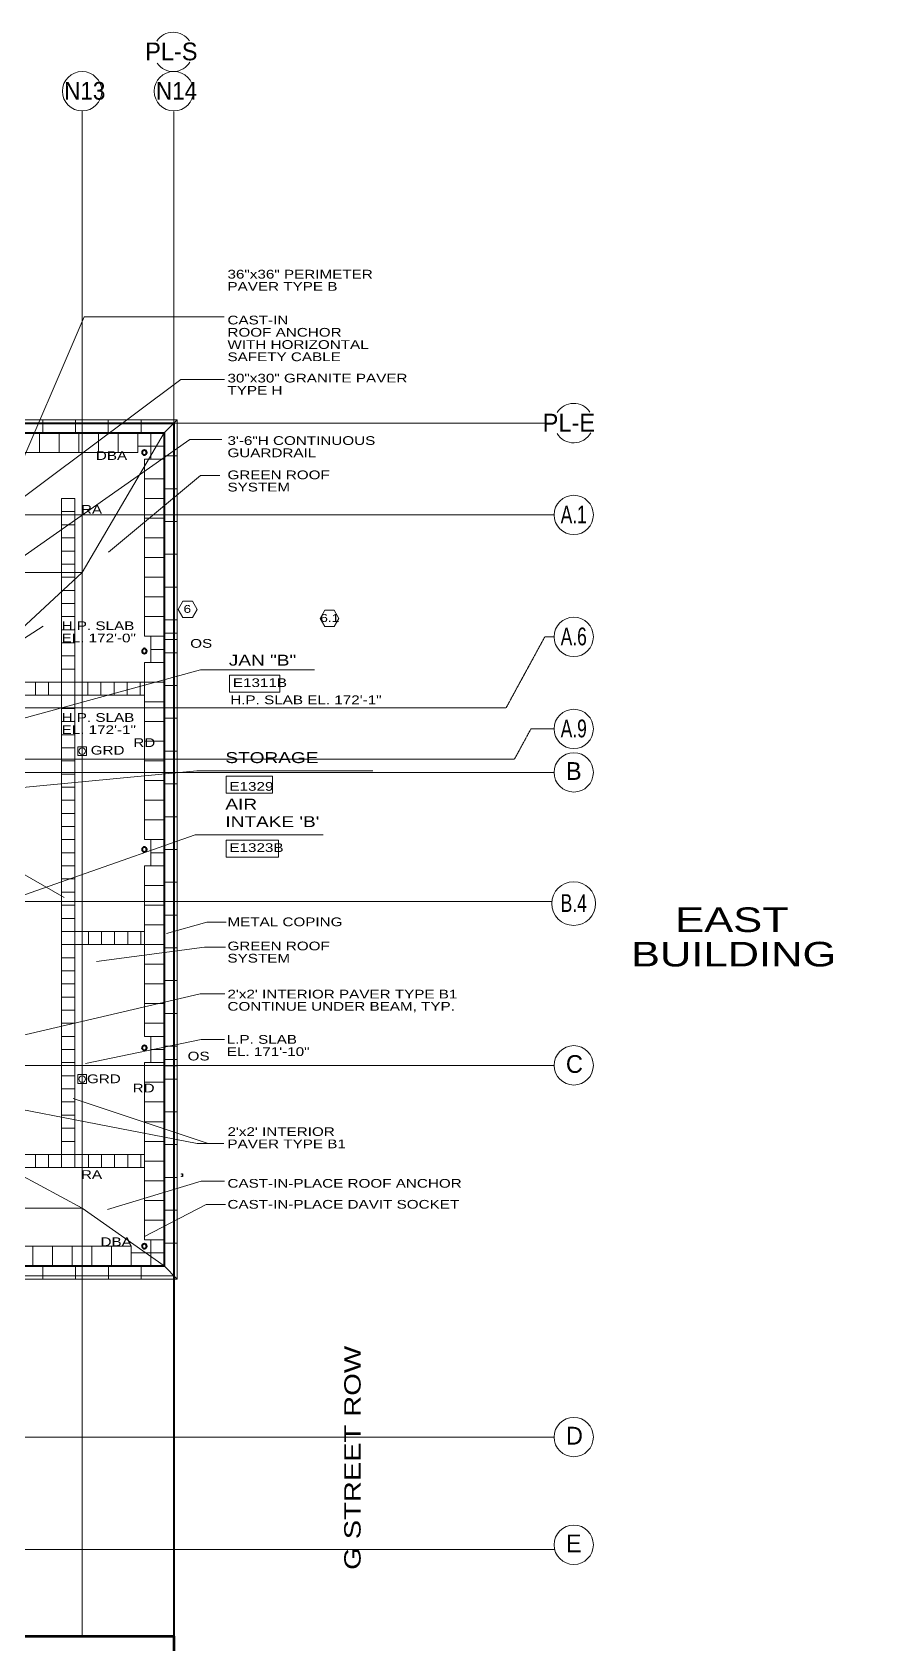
# Model space of a CAD drawing. Header units: inches. Extents: x -40190 to 0, y -3216 to 2257.
# Drawn here: x -28104 to -26569, y -691 to 2257 of the extents above; entities that cross this region are included whole.
import ezdxf
from ezdxf import colors
from ezdxf.entities.mleader import LeaderData, LeaderLine
from ezdxf.enums import TextEntityAlignment as Align
from ezdxf.math import Vec2, Vec3

# ---------------------------------------------------------------- set-up
doc = ezdxf.new("R2010")
doc.units = ezdxf.units.IN
doc.header["$LTSCALE"] = 0.5
doc.header["$MEASUREMENT"] = 0
doc.linetypes.add('A113$0$CENTER', pattern=[2, 1.25, -0.25, 0.25, -0.25])
for name, color, linetype in [('A113$0$63', 8, 'Continuous'), ('A113$0$A roof pave', 8, 'Continuous'), ('A113$0$A-ANNO-IDEN', 8, 'Continuous'), ('A113$0$A-ANNO-TEXT', 8, 'Continuous'), ('A113$0$A-ANNO-WEST', 8, 'Continuous'), ('A113$0$A-GRID-1DP0-15', 8, 'Continuous'), ('A113$0$A-GRID-GRDP0-15', 8, 'Continuous'), ('A113$0$A-roof cope', 8, 'Continuous'), ('A113$0$A-roof davi', 8, 'Continuous'), ('A113$0$A-WALL-STUD', 8, 'Continuous'), ('A113$0$bp113 - A-ROOF-CRTS', 8, 'Continuous'), ('A113$0$bp113 - A-ROOF-RFDR', 8, 'Continuous'), ('A113$0$C-PROP', 8, 'Continuous'), ('A113$0$Items below', 8, 'Continuous'), ('A613$0$A-ANNO-REVS-BULL', 8, 'Continuous'), ('E-Anno-Note', 6, 'Continuous'), ('XREF', 7, 'Continuous')]:
    doc.layers.add(name, color=color, linetype=linetype)
doc.styles.add('A113$0$Arial', font='arial.ttf', dxfattribs={"height": 0.07683851047904193})
doc.styles.add('A113$0$style-Arial', font='arial.ttf')
doc.styles.add('A613$0$style-Arial', font='arial.ttf')
doc.styles.add('MAMEP ANNO', font='arial.ttf', dxfattribs={"height": 0.1015625})

# ---------------------------------------------------------------- blocks, each defined once
blk = doc.blocks.new('A113')
at = {"layer": 'A113$0$A roof pave', "lineweight": 0}
for p, q in [((-21307.02362206226, 1488.094913660853, -2660.424962081137), (-21307.02362206226, 1524.094913660854, -2660.424962081137)), ((-21271.02362206226, 1488.094913660853, -2660.424962081137), (-21271.02362206226, 1524.094913660854, -2660.424962081137)), ((-21235.02362206226, 1488.094913660853, -2660.424962081137), (-21235.02362206226, 1524.094913660854, -2660.424962081137)), ((-21199.02362206226, 1488.094913660853, -2660.424962081137), (-21199.02362206226, 1524.094913660854, -2660.424962081137)), ((-21163.02362206226, 1488.094913660853, -2660.424962081137), (-21163.02362206226, 1524.094913660854, -2660.424962081137)), ((-21127.02362206226, 1500.094913660851, -2660.424962081137), (-21127.02362206226, 1524.094913660854, -2660.424962081137)), ((-21103.02362206226, 1500.094913660851, -2660.424962081137), (-21103.02362206226, 1524.094913660854, -2660.424962081137)), ((-21079.02362206226, 1476.094913660851, -2660.424962081137), (-21115.02362206226, 1476.094913660851, -2660.424962081137)), ((-21079.02362206226, 1500.094913660851, -2660.424962081137), (-21103.02362206226, 1500.094913660851, -2660.424962081137)), ((-21079.02362206226, 1440.094913660851, -2660.424962081137), (-21115.02362206226, 1440.094913660851, -2660.424962081137)), ((-21079.02362206226, 1404.094913660851, -2660.424962081137), (-21115.02362206226, 1404.094913660851, -2660.424962081137)), ((-21079.02362206226, 1368.094913660851, -2660.424962081137), (-21115.02362206226, 1368.094913660851, -2660.424962081137)), ((-21079.02362206226, 1332.094913660851, -2660.424962081137), (-21115.02362206226, 1332.094913660851, -2660.424962081137)), ((-21079.02362206226, 1296.094913660851, -2660.424962081137), (-21115.02362206226, 1296.094913660851, -2660.424962081137)), ((-21079.02362206226, 1260.094913660851, -2660.424962081137), (-21115.02362206226, 1260.094913660851, -2660.424962081137)), ((-21079.02362206226, 1224.094913660851, -2660.424962081137), (-21115.02362206226, 1224.094913660851, -2660.424962081137)), ((-21079.02362206226, 1188.094913660851, -2660.424962081137), (-21115.02362206226, 1188.094913660851, -2660.424962081137)), ((-21079.02362206226, 1152.094913660851, -2660.424962081137), (-21103.02362206226, 1152.094913660851, -2660.424962081137)), ((-21079.02362206226, 1128.094913660851, -2660.424962081137), (-21103.02362206226, 1128.094913660851, -2660.424962081137)), ((-21079.02362206226, 1104.094913660851, -2660.424962081137), (-21103.02362206226, 1104.094913660851, -2660.424962081137)), ((-21314.53498329999, 1044.09491366085, -2660.424962081137), (-21314.53498329999, 1068.09491366085, -2660.424962081137)), ((-21290.53498329999, 1044.09491366085, -2660.424962081137), (-21290.53498329999, 1068.09491366085, -2660.424962081137)), ((-21266.53498329999, 1044.09491366085, -2660.424962081137), (-21266.53498329999, 1068.09491366085, -2660.424962081137)), ((-21266.53498329999, 1068.09491366085, -2660.424962081137), (-21242.53498329999, 1068.09491366085, -2660.424962081137)), ((-21242.53498329999, 1044.09491366085, -2660.424962081137), (-21242.53498329999, 1068.09491366085, -2660.424962081137)), ((-21218.53498329999, 1044.09491366085, -2660.424962081137), (-21218.53498329999, 1068.09491366085, -2660.424962081137)), ((-21194.53498329999, 1044.09491366085, -2660.424962081137), (-21194.53498329999, 1068.09491366085, -2660.424962081137)), ((-21170.53498329999, 1044.09491366085, -2660.424962081137), (-21170.53498329999, 1068.09491366085, -2660.424962081137)), ((-21146.53498329999, 1044.09491366085, -2660.424962081137), (-21146.53498329999, 1068.09491366085, -2660.424962081137)), ((-21122.53498329999, 1044.09491366085, -2660.424962081137), (-21122.53498329999, 1068.09491366085, -2660.424962081137)), ((-21079.02362206226, 1068.094913660851, -2660.424962081137), (-21115.02362206226, 1068.094913660851, -2660.424962081137)), ((-21115.02362206226, 1044.09491366085, -2660.424962081137), (-21115.02362206226, 1068.09491366085, -2660.424962081137)), ((-21266.53498329999, 1044.09491366085, -2660.424962081137), (-21242.53498329999, 1044.09491366085, -2660.424962081137)), ((-21079.02362206226, 1032.094913660851, -2660.424962081137), (-21115.02362206226, 1032.094913660851, -2660.424962081137)), ((-21266.53498329999, 1020.09491366085, -2660.424962081137), (-21242.53498329999, 1020.09491366085, -2660.424962081137)), ((-21266.53498329999, 996.0949136608499, -2660.424962081137), (-21242.53498329999, 996.0949136608499, -2660.424962081137)), ((-21079.02362206226, 996.0949136608509, -2660.424962081137), (-21115.02362206226, 996.0949136608509, -2660.424962081137)), ((-21266.53498329999, 972.0949136608499, -2660.424962081137), (-21242.53498329999, 972.0949136608499, -2660.424962081137)), ((-21266.53498329999, 948.0949136608499, -2660.424962081137), (-21242.53498329999, 948.0949136608499, -2660.424962081137)), ((-21079.02362206226, 960.0949136608509, -2660.424962081137), (-21115.02362206226, 960.0949136608509, -2660.424962081137)), ((-21266.53498329999, 924.0949136608499, -2660.424962081137), (-21242.53498329999, 924.0949136608499, -2660.424962081137)), ((-21079.02362206226, 924.0949136608509, -2660.424962081137), (-21115.02362206226, 924.0949136608509, -2660.424962081137)), ((-21266.53498329999, 900.0949136608499, -2660.424962081137), (-21242.53498329999, 900.0949136608499, -2660.424962081137)), ((-21079.02362206226, 888.0949136608509, -2660.424962081137), (-21115.02362206226, 888.0949136608509, -2660.424962081137)), ((-21266.53498329999, 876.0949136608499, -2660.424962081137), (-21242.53498329999, 876.0949136608499, -2660.424962081137)), ((-21266.53498329999, 852.0949136608499, -2660.424962081137), (-21242.53498329999, 852.0949136608499, -2660.424962081137)), ((-21266.53498329999, 828.0949136608499, -2660.424962081137), (-21242.53498329999, 828.0949136608499, -2660.424962081137)), ((-21079.02362206226, 852.0949136608507, -2660.424962081137), (-21115.02362206226, 852.0949136608507, -2660.424962081137)), ((-21266.53498329999, 804.0949136608499, -2660.424962081137), (-21242.53498329999, 804.0949136608499, -2660.424962081137)), ((-21079.02362206226, 816.0949136608505, -2660.424962081137), (-21115.02362206226, 816.0949136608505, -2660.424962081137)), ((-21266.53498329999, 780.0949136608499, -2660.424962081137), (-21242.53498329999, 780.0949136608499, -2660.424962081137)), ((-21079.02362206226, 780.0949136608505, -2660.424962081137), (-21103.02362206226, 780.0949136608505, -2660.424962081137)), ((-21266.53498329999, 756.0949136608499, -2660.424962081137), (-21242.53498329999, 756.0949136608499, -2660.424962081137)), ((-21079.02362206226, 756.0949136608505, -2660.424962081137), (-21103.02362206226, 756.0949136608505, -2660.424962081137)), ((-21266.53498329999, 732.0949136608499, -2660.424962081137), (-21242.53498329999, 732.0949136608499, -2660.424962081137)), ((-21266.53498329999, 708.0949136608499, -2660.424962081137), (-21242.53498329999, 708.0949136608499, -2660.424962081137)), ((-21079.02362206226, 732.0949136608505, -2660.424962081137), (-21103.02362206226, 732.0949136608505, -2660.424962081137)), ((-21266.53498329999, 684.0949136608499, -2660.424962081137), (-21242.53498329999, 684.0949136608499, -2660.424962081137)), ((-21079.02362206226, 696.0949136608484, -2660.424962081137), (-21115.02362206226, 696.0949136608484, -2660.424962081137)), ((-21266.53498329999, 660.0949136608499, -2660.424962081137), (-21242.53498329999, 660.0949136608499, -2660.424962081137)), ((-21079.02362206226, 660.0949136608484, -2660.424962081137), (-21115.02362206226, 660.0949136608484, -2660.424962081137)), ((-21266.53498329999, 636.0949136608499, -2660.424962081137), (-21242.53498329999, 636.0949136608499, -2660.424962081137)), ((-21242.53498329998, 618.0949136608499, -2660.424962081137), (-21242.53498329998, 648.0949136608498, -2660.424962081137)), ((-21079.02362206226, 624.0949136608484, -2660.424962081137), (-21115.02362206226, 624.0949136608484, -2660.424962081137)), ((-21266.53498329999, 612.0949136608499, -2660.424962081137), (-21242.53498329999, 612.0949136608499, -2660.424962081137)), ((-21242.53498329999, 612.0949136608499, -2660.424962081137), (-21242.53498329999, 588.0949136608499, -2660.424962081137)), ((-21217.53498329999, 612.0949136608498, -2660.424962081137), (-21217.53498329999, 588.0949136608498, -2660.424962081137)), ((-21193.53498329999, 612.0949136608498, -2660.424962081137), (-21193.53498329999, 588.0949136608498, -2660.424962081137)), ((-21169.53498329999, 612.0949136608498, -2660.424962081137), (-21169.53498329999, 588.0949136608498, -2660.424962081137)), ((-21145.53498329999, 612.0949136608498, -2660.424962081137), (-21145.53498329999, 588.0949136608498, -2660.424962081137)), ((-21121.53498329999, 612.0949136608498, -2660.424962081137), (-21121.53498329999, 588.0949136608498, -2660.424962081137)), ((-21115.02362206226, 612.0949136608498, -2660.424962081137), (-21115.02362206226, 587.950131487375, -2660.424962081137)), ((-21266.53498329999, 588.0949136608499, -2660.424962081137), (-21242.53498329999, 588.0949136608499, -2660.424962081137)), ((-21266.53498329999, 564.0949136608499, -2660.424962081137), (-21242.53498329999, 564.0949136608499, -2660.424962081137)), ((-21079.02362206226, 588.0949136608484, -2660.424962081137), (-21115.02362206226, 588.0949136608484, -2660.424962081137)), ((-21266.53498329999, 540.0949136608499, -2660.424962081137), (-21242.53498329999, 540.0949136608499, -2660.424962081137)), ((-21079.02362206226, 552.0949136608484, -2660.424962081137), (-21115.02362206226, 552.0949136608484, -2660.424962081137)), ((-21266.53498329999, 516.0949136608498, -2660.424962081137), (-21242.53498329999, 516.0949136608498, -2660.424962081137)), ((-21079.02362206226, 516.0949136608484, -2660.424962081137), (-21115.02362206226, 516.0949136608484, -2660.424962081137)), ((-21266.53498329999, 492.0949136608498, -2660.424962081137), (-21242.53498329999, 492.0949136608498, -2660.424962081137)), ((-21079.02362206226, 480.0949136608484, -2660.424962081137), (-21115.02362206226, 480.0949136608484, -2660.424962081137)), ((-21266.53498329999, 468.0949136608498, -2660.424962081137), (-21242.53498329999, 468.0949136608498, -2660.424962081137)), ((-21266.53498329999, 444.0949136608498, -2660.424962081137), (-21242.53498329999, 444.0949136608498, -2660.424962081137)), ((-21079.02362206226, 444.0949136608484, -2660.424962081137), (-21115.02362206226, 444.0949136608484, -2660.424962081137)), ((-21266.53498329999, 420.0949136608498, -2660.424962081137), (-21242.53498329999, 420.0949136608498, -2660.424962081137)), ((-21079.02362206226, 420.0949136608484, -2660.424962081137), (-21103.02362206226, 420.0949136608484, -2660.424962081137)), ((-21266.53498329999, 396.0949136608498, -2660.424962081137), (-21242.53498329999, 396.0949136608498, -2660.424962081137)), ((-21079.02362206226, 396.0949136608484, -2660.424962081137), (-21103.02362206226, 396.0949136608484, -2660.424962081137)), ((-21266.53498329999, 372.0949136608498, -2660.424962081137), (-21242.53498329999, 372.0949136608498, -2660.424962081137)), ((-21079.02362206226, 372.0949136608484, -2660.424962081137), (-21103.02362206226, 372.0949136608484, -2660.424962081137)), ((-21266.53498329999, 348.0949136608498, -2660.424962081137), (-21242.53498329999, 348.0949136608498, -2660.424962081137)), ((-21079.02362206226, 336.0949136608484, -2660.424962081137), (-21115.02362206226, 336.0949136608484, -2660.424962081137)), ((-21266.53498329999, 324.0949136608498, -2660.424962081137), (-21242.53498329999, 324.0949136608498, -2660.424962081137)), ((-21266.53498329999, 300.0949136608498, -2660.424962081137), (-21242.53498329999, 300.0949136608498, -2660.424962081137)), ((-21079.02362206226, 300.0949136608484, -2660.424962081137), (-21115.02362206226, 300.0949136608484, -2660.424962081137)), ((-21266.53498329999, 276.0949136608498, -2660.424962081137), (-21242.53498329999, 276.0949136608498, -2660.424962081137)), ((-21266.53498329999, 252.0949136608499, -2660.424962081137), (-21242.53498329999, 252.0949136608499, -2660.424962081137)), ((-21079.02362206226, 264.0949136608484, -2660.424962081137), (-21115.02362206226, 264.0949136608484, -2660.424962081137)), ((-21266.53498329999, 228.0949136608499, -2660.424962081137), (-21242.53498329999, 228.0949136608499, -2660.424962081137)), ((-21079.02362206226, 228.0949136608484, -2660.424962081137), (-21115.02362206226, 228.0949136608484, -2660.424962081137)), ((-21314.53498329999, 180.0948347735352, -2660.424962081137), (-21314.53498329999, 204.0948347735352, -2660.424962081137)), ((-21290.53498329999, 180.0948347735352, -2660.424962081137), (-21290.53498329999, 204.0948347735352, -2660.424962081137)), ((-21266.53498329999, 179.950131487375, -2660.424962081137), (-21266.53498329999, 204.0948347735352, -2660.424962081137)), ((-21266.53498329998, 204.0948347735352, -2660.424962081137), (-21242.53498329998, 204.0948347735352, -2660.424962081137)), ((-21242.53498329998, 204.0948347735352, -2660.424962081137), (-21242.53498329998, 180.0948347735352, -2660.424962081137)), ((-21217.53498329999, 203.9501314873752, -2660.424962081137), (-21217.53498329999, 179.9501314873752, -2660.424962081137)), ((-21193.53498329999, 203.9501314873752, -2660.424962081137), (-21193.53498329999, 179.9501314873752, -2660.424962081137)), ((-21169.53498329999, 203.9501314873752, -2660.424962081137), (-21169.53498329999, 179.9501314873752, -2660.424962081137)), ((-21145.53498329999, 203.9501314873752, -2660.424962081137), (-21145.53498329999, 179.9501314873752, -2660.424962081137)), ((-21121.53498329999, 203.9501314873752, -2660.424962081137), (-21121.53498329999, 179.9501314873752, -2660.424962081137)), ((-21115.02362206226, 180.0948347735352, -2660.424962081137), (-21115.02362206226, 204.0948347735352, -2660.424962081137)), ((-21079.02362206226, 192.0949136608484, -2660.424962081137), (-21115.02362206226, 192.0949136608484, -2660.424962081137)), ((-21079.02362206226, 156.0949136608484, -2660.424962081137), (-21115.02362206226, 156.0949136608484, -2660.424962081137)), ((-21079.02362206226, 120.0949136608484, -2660.424962081137), (-21115.02362206226, 120.0949136608484, -2660.424962081137)), ((-21079.02362206226, 84.09491366084838, -2660.424962081137), (-21115.02362206226, 84.09491366084838, -2660.424962081137)), ((-21319.02362194211, 36.09491366085381, -2660.424962081137), (-21319.02362194211, 0.09491366085381656, -2660.424962081137)), ((-21283.02362194211, 36.09491366085381, -2660.424962081137), (-21283.02362194211, 0.09491366085381656, -2660.424962081137)), ((-21247.02362194211, 36.09491366085381, -2660.424962081137), (-21247.02362194211, 0.09491366085381656, -2660.424962081137)), ((-21211.02362194211, 36.09491366085381, -2660.424962081137), (-21211.02362194211, 0.09491366085381656, -2660.424962081137)), ((-21175.02362194211, 36.09491366085381, -2660.424962081137), (-21175.02362194211, 0.09491366085381656, -2660.424962081137)), ((-21079.02362206226, 48.09491366084836, -2660.424962081137), (-21103.02362206226, 48.09491366084836, -2660.424962081137)), ((-21139.02362194211, 24.09491366085382, -2660.424962081137), (-21139.02362194211, 0.09491366085381656, -2660.424962081137)), ((-21103.02362206226, 24.09491366085382, -2660.424962081137), (-21103.02362206226, 0.09491366085364468, -2660.424962081137)), ((-21079.02362206226, 24.09491366084837, -2660.424962081137), (-21103.02362206226, 24.09491366084837, -2660.424962081137))]:
    blk.add_line(p, q, dxfattribs=at)
at = {"layer": 'A113$0$A roof pave', "lineweight": 13}
for p, q in [((-21439.02362206226, 1488.094913660853, -2660.424962081137), (-21127.02362206226, 1488.094913660853, -2660.424962081137)), ((-21127.02362206226, 1500.094913660851, -2660.424962081137), (-21127.02362206226, 1488.094913660853, -2660.424962081137)), ((-21103.02362206226, 1500.015324479567, -2660.424962081137), (-21127.02362206226, 1500.015324479567, -2660.424962081137)), ((-21115.02362206226, 1476.094913660851, -2660.424962081137), (-21115.02362206226, 1152.047669870976, -2660.424962081137)), ((-21115.02362206226, 1476.094913660851, -2660.424962081137), (-21103.02362206226, 1476.094913660851, -2660.424962081137)), ((-21103.02362206226, 1500.094913660851, -2660.424962081137), (-21103.02362206226, 1476.094913660851, -2660.424962081137)), ((-21266.53498329999, 1068.09491366085, -2660.424962081137), (-21266.53498329999, 1404.09491366085, -2660.424962081137)), ((-21266.53498329999, 1404.09491366085, -2660.424962081137), (-21242.53498329999, 1404.09491366085, -2660.424962081137)), ((-21242.53498329998, 1404.09491366085, -2660.424962081137), (-21242.53498329998, 1068.09491366085, -2660.424962081137)), ((-21266.53498329999, 1380.09491366085, -2660.424962081137), (-21242.53498329999, 1380.09491366085, -2660.424962081137)), ((-21266.53498329999, 1356.09491366085, -2660.424962081137), (-21242.53498329999, 1356.09491366085, -2660.424962081137)), ((-21266.53498329999, 1332.09491366085, -2660.424962081137), (-21242.53498329999, 1332.09491366085, -2660.424962081137)), ((-21266.53498329999, 1308.09491366085, -2660.424962081137), (-21242.53498329999, 1308.09491366085, -2660.424962081137)), ((-21266.53498329999, 1284.09491366085, -2660.424962081137), (-21242.53498329999, 1284.09491366085, -2660.424962081137)), ((-21266.53498329999, 1260.09491366085, -2660.424962081137), (-21242.53498329999, 1260.09491366085, -2660.424962081137)), ((-21266.53498329999, 1236.09491366085, -2660.424962081137), (-21242.53498329999, 1236.09491366085, -2660.424962081137)), ((-21266.53498329999, 1212.09491366085, -2660.424962081137), (-21242.53498329999, 1212.09491366085, -2660.424962081137)), ((-21266.53498329999, 1188.09491366085, -2660.424962081137), (-21242.53498329999, 1188.09491366085, -2660.424962081137)), ((-21266.53498329999, 1164.09491366085, -2660.424962081137), (-21242.53498329999, 1164.09491366085, -2660.424962081137)), ((-21115.02362206226, 1152.047669870976, -2660.424962081137), (-21103.04868027579, 1152.072684054052, -2660.424962081137)), ((-21103.02362206226, 1152.094913660851, -2660.424962081137), (-21103.02362206226, 1104.094913660851, -2660.424962081137)), ((-21266.53498329999, 1140.09491366085, -2660.424962081137), (-21242.53498329999, 1140.09491366085, -2660.424962081137)), ((-21266.53498329999, 1116.09491366085, -2660.424962081137), (-21242.53498329999, 1116.09491366085, -2660.424962081137)), ((-21266.53498329999, 1092.09491366085, -2660.424962081137), (-21242.53498329999, 1092.09491366085, -2660.424962081137)), ((-21115.02362206226, 1104.048237252512, -2660.424962081137), (-21102.99854873588, 1104.073356154221, -2660.424962081137)), ((-21115.02362206226, 1104.048237252512, -2660.424962081137), (-21115.02362206226, 1067.950131487375, -2660.424962081137)), ((-21409.53491275255, 1068.09491366085, -2660.424962081137), (-21266.53498329999, 1068.09491366085, -2660.424962081137)), ((-21242.53498329999, 1068.09491366085, -2660.424962081137), (-21115.02362206226, 1068.09491366085, -2660.424962081137)), ((-21386.53498329999, 1044.09491366085, -2660.424962081137), (-21266.53498330544, 1044.09491366085, -2660.424962081137)), ((-21266.53498329999, 1044.09491366085, -2660.424962081137), (-21242.53498329999, 1044.09491366085, -2660.424962081137)), ((-21242.53498329999, 1044.09491366085, -2660.424962081137), (-21115.02362206226, 1044.09491366085, -2660.424962081137)), ((-21115.02362206226, 1044.09491366085, -2660.424962081137), (-21115.02362206226, 780.0949136608505, -2660.424962081137)), ((-21266.53498329999, 1020.09491366085, -2660.424962081137), (-21242.53498329999, 1020.09491366085, -2660.424962081137)), ((-21115.02362206226, 780.0949136608505, -2660.424962081137), (-21103.02362206226, 780.0949136608505, -2660.424962081137)), ((-21103.02362206226, 780.0949136608505, -2660.424962081137), (-21103.02362206226, 732.0949136608505, -2660.424962081137)), ((-21115.02362206226, 732.0949136608485, -2660.424962081137), (-21115.02362206226, 612.0949136608498, -2660.424962081137)), ((-21115.0224497286, 732.0949136608485, -2660.424962081137), (-21103.02362206226, 732.0949136608484, -2660.424962081137)), ((-21242.53498329999, 612.0949136608496, -2660.424962081137), (-21115.02362206226, 612.0949136608498, -2660.424962081137)), ((-21242.53498329999, 588.0949136608496, -2660.424962081137), (-21115.02362206226, 588.0949136608498, -2660.424962081137)), ((-21115.02362206226, 587.950131487375, -2660.424962081137), (-21115.02362206226, 420.0949136608484, -2660.424962081137)), ((-21103.02362206226, 420.0949136608484, -2660.424962081137), (-21115.02362206226, 420.0949136608484, -2660.424962081137)), ((-21103.02362206226, 420.0949136608484, -2660.424962081137), (-21103.02362206226, 372.0949136608484, -2660.424962081137)), ((-21103.02362206226, 372.0949136608484, -2660.424962081137), (-21115.02362206226, 372.0949136608484, -2660.424962081137)), ((-21115.02362206226, 372.0949136608484, -2660.424962081137), (-21115.02362206226, 204.0948347735352, -2660.424962081137)), ((-21386.53498329999, 204.0948347735352, -2660.424962081137), (-21266.53498329999, 204.0948347735352, -2660.424962081137)), ((-21386.53498329999, 180.0948347735352, -2660.424962081137), (-21115.02362206226, 180.0948347735352, -2660.424962081137)), ((-21242.53498329998, 204.0948347735352, -2660.424962081137), (-21115.02362206226, 204.0948347735352, -2660.424962081137)), ((-21115.02362206226, 180.0948347735352, -2660.424962081137), (-21115.02362206226, 48.09491366084836, -2660.424962081137)), ((-21386.53498329999, 36.09491366085381, -2660.424962081137), (-21139.02362194211, 36.09491366085381, -2660.424962081137)), ((-21139.02362194211, 24.09491366085382, -2660.424962081137), (-21139.02362194211, 36.09491366085381, -2660.424962081137)), ((-21103.02362206226, 48.09491366084836, -2660.424962081137), (-21115.02362206226, 48.09491366084836, -2660.424962081137)), ((-21103.02362206226, 48.09491366084836, -2660.424962081137), (-21103.02362206226, 24.09491366085384, -2660.424962081137)), ((-21139.02362194211, 24.09491366085382, -2660.424962081137), (-21103.02362206226, 24.09491366085382, -2660.424962081137))]:
    blk.add_line(p, q, dxfattribs=at)
at = {"layer": 'A113$0$A roof pave', "lineweight": 13, "elevation": -2660.424962081137, "flags": 128}
for points in [[(-21266.53498329999, 1044.09491366085), (-21266.53498329999, 204.0948347735352)], [(-21242.53498329999, 1044.09491366085), (-21242.53498329999, 612.0949136608499)], [(-21242.53498329998, 588.0949136608497), (-21242.53498329998, 204.0949136608498)]]:
    blk.add_lwpolyline(points, dxfattribs=at)
at = {"layer": 'A113$0$A-ANNO-IDEN', "lineweight": 13}
for p, q in [((-20960.36473827764, 1090.640447364368), (-20803.6928961449, 1090.640447364368)), ((-20966.67242550211, 905.997299681438), (-20696.58888218636, 905.997299681438)), ((-20966.67242550211, 788.8546160229686), (-20787.71406798909, 788.8546160229686))]:
    blk.add_line(p, q, dxfattribs=at)
at = {"layer": 'A113$0$A-ANNO-IDEN', "lineweight": 0}
for p, q in [((-21018.6610885068, 905.997299681438), (-21470.88571740749, 863.0899024019419)), ((-20966.67242550211, 905.997299681438), (-21018.6610885068, 905.997299681438))]:
    blk.add_line(p, q, dxfattribs=at)
at = {"layer": 'A113$0$A-ANNO-IDEN', "lineweight": 0, "flags": 128}
for points in [[(-20960.36473827764, 1090.640447364368), (-21012.35340128233, 1090.640447364368), (-21594.71008635556, 931.6173159032188)], [(-20966.67242550211, 788.8546160229686), (-21021.71000230746, 788.8546160229686), (-21446.40167418421, 639.8350792136846)]]:
    blk.add_lwpolyline(points, dxfattribs=at)
at = {"layer": 'A113$0$A-ANNO-IDEN', "lineweight": 13}
for points in [[(-20959.16493512803, 1081.123715080904), (-20866.72694300205, 1081.123715080904), (-20866.72694300205, 1049.594187521849), (-20959.16493512803, 1049.594187521849)], [(-20965.47262235251, 896.4805673979735), (-20880.53858752799, 896.4805673979735), (-20880.53858752799, 864.9510398389182), (-20965.47262235251, 864.9510398389182)], [(-20965.47262235251, 779.3378837395039), (-20869.52731615388, 779.3378837395039), (-20869.52731615388, 747.8083561804489), (-20965.47262235251, 747.8083561804489)]]:
    blk.add_3dface(points, dxfattribs=at)
at = {"layer": 'A113$0$A-ANNO-TEXT', "lineweight": 0}
for p, q in [((-20968.88633601203, 1736.683721800405), (-21225.25217498518, 1736.683721800405)), ((-21409.06297371484, 1352.097862825021), (-21048.50398944095, 1621.811770927639)), ((-21048.50398944095, 1621.811770927639), (-20968.02734645464, 1621.811770927639)), ((-21031.87205119243, 1512.255072853761), (-21355.53504086002, 1284.548848005903)), ((-21031.87205119243, 1512.255072853761), (-20973.15943720748, 1512.255072853761)), ((-21300.28437888814, 1170.483104335012), (-21412.03504086001, 1098.990069787034)), ((-21500.24439347217, 810.6260494681176), (-21261.78548297674, 674.4757274536568))]:
    blk.add_line(p, q, dxfattribs=at)
at = {"layer": 'A113$0$A-ANNO-TEXT', "lineweight": 0, "flags": 128}
for points in [[(-21225.25217498518, 1736.683721800405), (-21361.02386376669, 1419.156408719652)], [(-20976.95058026796, 1446.3477960604), (-21012.36217802142, 1446.3477960604), (-21180.43660027744, 1306.298847950959)], [(-20965.28368154919, 629.155435328594), (-21000.86677766632, 629.155435328594), (-21074.62447931497, 608.1463742203453)], [(-20966.66556016677, 583.1020361309388), (-21005.2090813408, 583.1020361309388), (-21202.88732976005, 557.0969178079237)], [(-20967.68596710462, 498.2348476544957), (-21012.77959093836, 498.2348476544957), (-21446.67988548595, 396.5564612511372)], [(-20968.37390132877, 414.4555692430158), (-21010.91848744475, 414.4555692430158), (-21222.89720313238, 370.4968487211098)], [(-20998.35969346538, 224.3562011533855), (-21018.06888755123, 224.3562011533855), (-21383.82826130933, 294.8887406640092)], [(-20969.53046286941, 224.3562011533855), (-20998.35969346538, 224.3562011533855), (-21245.28092297127, 306.7887158617689)], [(-20968.20867825154, 155.2626841729638), (-21010.91848744475, 155.2626841729638), (-21182.30284267584, 103.3741342744315)], [(-20966.22600132475, 112.568548456325), (-21002.02751867943, 112.568548456325), (-21115.02362206226, 54.0949136608538)]]:
    blk.add_lwpolyline(points, dxfattribs=at)
at = {"layer": 'A113$0$A-ANNO-WEST', "lineweight": 53, "flags": 128}
blk.add_lwpolyline([(-23093.06237509804, -797.905075353915), (-22682.025736729, -797.9050753539101), (-22682.025736729, -676.9042077866465), (-21061.02364605276, -676.9042077866465), (-21061.02364605276, -2477.90507535389), (-22682.025736729, -2477.90507535389), (-22682.025736729, -2347.149845947185), (-23779.02168103171, -2347.149845947181), (-23837.35618675885, -2478.898810005476), (-25502.02544171222, -2478.900255960026), (-25502.02364593004, -2298.330796650501), (-25518.81202989156, -2282.539888481878), (-25684.16198202949, -2209.32664736847), (-25076.05960664346, -835.9377964332889), (-24911.08503209772, -908.9844077819452), (-24842.02385180988, -857.4072036781504), (-24842.02593677944, -676.9042075878626), (-23039.48744565602, -676.9056537337349), (-23093.06237509804, -797.905075353915)], close=True, dxfattribs=at)
at = {"layer": 'A113$0$A-GRID-1DP0-15', "lineweight": 13}
for centre, radius in [((-21229.02362194211, 2149.236184367349), 36), ((-21061.02362194211, 2149.236184367351), 36), ((-20328.93221050551, 1374.094980312545), 36), ((-20328.93221050551, 1150.994031119629), 36), ((-20328.93221050551, 982.5677854795443), 36), ((-20328.93221050551, 903.1574136608536), 36), ((-20328.93221050551, 663.1574136608538), 39.99999999999824), ((-20328.93221050551, 367.1574136608535), 36), ((-20328.93221050551, -312.8410029088707), 36), ((-20328.93221050551, -509.9050863391469), 36)]:
    blk.add_circle(centre, radius, dxfattribs=at)
for centre, start, end in [((-21062.27644972162, 2221.214378076248), 34.07434280664199, 146.7799207234853), ((-21062.27644972162, 2221.214378076248), 215.4208430317539, 328.5678370346141), ((-20328.93221050551, 1542.094997091129), 34.38224906076469, 147.460317114525), ((-20328.93221050551, 1542.094997091129), 211.8354434480014, 330.4148432448982)]:
    blk.add_arc(centre, 36, start, end, dxfattribs=at)
at = {"layer": 'A113$0$A-GRID-GRDP0-15', "linetype": 'A113$0$CENTER', "lineweight": 0}
for p, q in [((-21229.02362203525, 2113.236184367352), (-21229.02362198513, -676.9042077866469)), ((-21061.02362183126, -3071.901732442065), (-21061.02362206226, 2112.44381519877)), ((-21061.02391113202, 1542.094997091129), (-20364.93221050551, 1542.094997091129)), ((-23941.02362202447, 1374.094980312545), (-20364.93221050551, 1374.094980312545)), ((-20452.75765742801, 1021.16966543879), (-20381.90886957351, 1150.994031119629)), ((-23884.56308005413, 1021.16966543879), (-20452.75765742801, 1021.16966543879)), ((-20437.53836367614, 927.1574136608536), (-20407.29937381215, 982.5677854795445)), ((-24110.5720660874, 927.1574136608536), (-20437.53836367614, 927.1574136608536)), ((-23884.56308005413, 903.1574136608535), (-20364.93221050551, 903.1574136608535)), ((-23884.56308005413, 667.1574136608538), (-20368.73170798977, 667.1574136608538)), ((-24358.52662407622, 367.1574136608535), (-20364.93221050551, 367.1574136608535)), ((-24638.50673224749, -312.8425863391465), (-20364.93221050551, -312.8425863391465)), ((-24743.6227827149, -518.9050863391465), (-20364.93221050551, -518.9050863391465))]:
    blk.add_line(p, q, dxfattribs=at)
at = {"layer": 'A113$0$A-GRID-GRDP0-15', "lineweight": 0}
for p, q in [((-20364.93221050551, 1150.994031119629), (-20381.90886957351, 1150.994031119629)), ((-20364.93221050551, 982.5677854795445), (-20407.29937381215, 982.5677854795445))]:
    blk.add_line(p, q, dxfattribs=at)
at = {"layer": 'A113$0$A-roof cope', "lineweight": 13}
for p, q in [((-23887.02362206226, 1548.094913660854, -2660.424962081137), (-21055.02362206226, 1548.094913660854, -2660.424962081137)), ((-21055.02362206226, 1548.094913660854, -2660.424962081137), (-21055.02362206226, -23.90508633914635, -2660.424962081137)), ((-21079.02362206226, 1158.094913660853, -2660.424962081137), (-21055.02362206226, 1158.094913660853, -2660.424962081137)), ((-21079.02362206226, 1146.094913660853, -2660.424962081137), (-21055.02362206226, 1146.094913660853, -2660.424962081137)), ((-21079.02362206226, 378.0949136608531, -2660.424962081137), (-21055.02362206226, 378.0949136608531, -2660.424962081137)), ((-21079.02362206226, 366.0949136608531, -2660.424962081137), (-21055.02362206226, 366.0949136608531, -2660.424962081137)), ((-22507.02362194211, -23.90508633914619, -2660.424962081137), (-21055.02362206226, -23.90508633914619, -2660.424962081137))]:
    blk.add_line(p, q, dxfattribs=at)
at = {"layer": 'A113$0$A-roof cope', "lineweight": 0}
for p, q in [((-21301.02420031553, 1524.094913660849, -2660.424962081137), (-21301.02420031553, 1548.094913660854, -2660.424962081137)), ((-21241.02420031552, 1524.094913660849, -2660.424962081137), (-21241.02420031552, 1548.094913660854, -2660.424962081137)), ((-21181.02420031553, 1524.094913660849, -2660.424962081137), (-21181.02420031553, 1548.094913660854, -2660.424962081137)), ((-21121.02420031553, 1524.094913660849, -2660.424962081137), (-21121.02420031553, 1548.094913660854, -2660.424962081137)), ((-21079.02362206226, 1524.094913660861, -2660.424962081137), (-21055.02362206226, 1548.094913660857, -2660.424962081137)), ((-21079.02362206226, 1482.094913660853, -2660.424962081137), (-21055.02362206227, 1482.094913660853, -2660.424962081137)), ((-21079.02362206226, 1422.094913660853, -2660.424962081137), (-21055.02362206227, 1422.094913660853, -2660.424962081137)), ((-21079.02362206226, 1362.094913660853, -2660.424962081137), (-21055.02362206227, 1362.094913660853, -2660.424962081137)), ((-21079.02362206226, 1302.094913660853, -2660.424962081137), (-21055.02362206227, 1302.094913660853, -2660.424962081137)), ((-21079.02362206226, 1242.094913660853, -2660.424962081137), (-21055.02362206227, 1242.094913660853, -2660.424962081137)), ((-21079.02362206226, 1182.094913660853, -2660.424962081137), (-21055.02362206227, 1182.094913660853, -2660.424962081137)), ((-21079.02362206226, 1122.094913660853, -2660.424962081137), (-21055.02362206227, 1122.094913660853, -2660.424962081137)), ((-21079.02362206226, 1062.094913660853, -2660.424962081137), (-21055.02362206227, 1062.094913660853, -2660.424962081137)), ((-21079.02362206226, 1002.094913660853, -2660.424962081137), (-21055.02362206227, 1002.094913660853, -2660.424962081137)), ((-21079.02362206226, 942.094913660853, -2660.424962081137), (-21055.02362206227, 942.094913660853, -2660.424962081137)), ((-21079.02362206226, 882.0949136608531, -2660.424962081137), (-21055.02362206227, 882.0949136608531, -2660.424962081137)), ((-21079.02362206226, 822.0949136608531, -2660.424962081137), (-21055.02362206227, 822.0949136608531, -2660.424962081137)), ((-21079.02362206226, 762.0949136608531, -2660.424962081137), (-21055.02362206227, 762.0949136608531, -2660.424962081137)), ((-21079.02362206226, 702.094913660853, -2660.424962081137), (-21055.02362206227, 702.094913660853, -2660.424962081137)), ((-21079.02362206226, 642.0949136608531, -2660.424962081137), (-21055.02362206227, 642.0949136608531, -2660.424962081137)), ((-21079.02362206226, 582.0949136608531, -2660.424962081137), (-21055.02362206227, 582.0949136608531, -2660.424962081137)), ((-21079.02362206226, 522.0949136608531, -2660.424962081137), (-21055.02362206227, 522.0949136608531, -2660.424962081137)), ((-21079.02362206226, 462.094913660853, -2660.424962081137), (-21055.02362206227, 462.094913660853, -2660.424962081137)), ((-21079.02362206226, 402.094913660853, -2660.424962081137), (-21055.02362206226, 402.094913660853, -2660.424962081137)), ((-21079.02362206226, 342.0949136608531, -2660.424962081137), (-21055.02362206226, 342.0949136608531, -2660.424962081137)), ((-21079.02362206226, 282.0949136608531, -2660.424962081137), (-21055.02362206227, 282.0949136608531, -2660.424962081137)), ((-21079.02362206226, 222.0949136608531, -2660.424962081137), (-21055.02362206227, 222.0949136608531, -2660.424962081137)), ((-21079.02362206226, 162.0949136608531, -2660.424962081137), (-21055.02362206227, 162.0949136608531, -2660.424962081137)), ((-21079.02362206226, 102.0949136608531, -2660.424962081137), (-21055.02362206227, 102.0949136608531, -2660.424962081137)), ((-21079.02362206226, 42.09491366085309, -2660.424962081137), (-21055.02362206227, 42.09491366085309, -2660.424962081137)), ((-21300.8108828239, -23.90508633914619, -2660.424962081137), (-21300.8108828239, 0.09491366085381145, -2660.424962081137)), ((-21240.8108828239, -23.90508633914619, -2660.424962081137), (-21240.8108828239, 0.09491366085381145, -2660.424962081137)), ((-21180.8108828239, -23.90508633914619, -2660.424962081137), (-21180.8108828239, 0.09491366085381145, -2660.424962081137)), ((-21120.8108828239, -23.90508633914619, -2660.424962081137), (-21120.8108828239, 0.09491366085381145, -2660.424962081137)), ((-21079.02362206226, 0.09491366085381124, -2660.424962081137), (-21055.02362206226, -23.90508633914755, -2660.424962081137))]:
    blk.add_line(p, q, dxfattribs=at)
at = {"layer": 'A113$0$A-roof cope', "lineweight": 40}
for p, q in [((-23863.02362206226, 1524.094913660854, -2660.424962081137), (-21079.02362206226, 1524.094913660854, -2660.424962081137)), ((-21079.02362206226, 1524.094913660854, -2660.424962081137), (-21079.02362206226, 0.09491366084951973, -2660.424962081137)), ((-22483.02362194211, 0.09491366085381145, -2660.424962081137), (-21079.02362206226, 0.09491366085381145, -2660.424962081137))]:
    blk.add_line(p, q, dxfattribs=at)
at = {"layer": 'A113$0$A-roof davi', "lineweight": 40, "extrusion": (0, 0, -1)}
for centre in [(21115.02362206226, 1488.094913660854, 2660.424962081137), (21114.93957132867, 1125.157413660853, 2660.424962081137), (21115.02362206226, 762.1574136608534, 2660.424962081137), (21115.02362206226, 399.1574136608534, 2660.424962081137), (21115.02362206226, 36.09491366085394, 2660.424962081137)]:
    blk.add_circle(centre, 4.319014577608304, dxfattribs=at)
at = {"layer": 'A113$0$A-WALL-STUD', "lineweight": 30, "elevation": 1992.754061503529, "flags": 128}
blk.add_lwpolyline([(-21046.89599766799, 168.1328183787932), (-21046.89599766799, 168.5078183787932, -0.414213562373095), (-21046.77099766799, 168.6328183787932), (-21045.52099766799, 168.6328183787932, -0.414213562373095), (-21045.39599766799, 168.5078183787932), (-21045.39599766799, 163.7356344545095, -0.414213562373095), (-21045.52099766799, 163.6106344545095), (-21046.77099766799, 163.6106344545095, -0.414213562373095), (-21046.89599766799, 163.7356344545095), (-21046.89599766799, 164.1106344545095)], format="xyb", dxfattribs=at)
at = {"layer": 'A113$0$bp113 - A-ROOF-CRTS', "lineweight": 13}
for p, q in [((-21079.02362206226, 1524.094913660854, -2660.424962081137), (-21229.02362202007, 1268.594980312542, -2660.424962081137)), ((-21433.02362206226, 1268.594980312545, -2660.424962081137), (-21229.02362202007, 1268.594980312545, -2660.424962081137)), ((-21409.33477660533, 1101.48654728324, -2660.424962081137), (-21229.02362202007, 1268.594980312547, -2660.424962081137)), ((-21229.02362202007, 1268.594980312545, -2660.424962081137), (-21229.02362202007, 950.0952028507645, -2660.424962081137)), ((-21079.02362206226, 1274.594980312545, -2660.424962081137), (-21079.02362206226, 1262.594980312545, -2660.424962081137)), ((-21229.02362202007, 934.0952028507645, -2660.424962081137), (-21229.02362202007, 350.0952028507664, -2660.424962081137)), ((-21229.02362202007, 334.0952028507663, -2660.424962081137), (-21229.02362202007, 106.0949136608536, -2660.424962081137)), ((-21410.53498329999, 203.9501314873748, -2660.424962081137), (-21229.02362202007, 106.0949136608536, -2660.424962081137)), ((-21413.02362204724, 106.0949136608536, -2660.424962081137), (-21229.02362202007, 106.0949136608536, -2660.424962081137)), ((-21079.02362206226, 0.09491366084951973, -2660.424962081137), (-21229.02362202007, 106.0949136608536, -2660.424962081137))]:
    blk.add_line(p, q, dxfattribs=at)
at = {"layer": 'A113$0$bp113 - A-ROOF-RFDR', "lineweight": 13}
for centre in [(-21229.02362202007, 942.0952028507645, -2660.424962081137), (-21229.02362202007, 342.0952028507663, -2660.424962081137)]:
    blk.add_circle(centre, 6, dxfattribs=at)
for points in [[(-21237.02362202008, 950.0952028507645, -2660.424962081137), (-21221.02362202008, 950.0952028507645, -2660.424962081137), (-21221.02362202008, 934.0952028507645, -2660.424962081137), (-21237.02362202008, 934.0952028507645, -2660.424962081137)], [(-21237.02362202008, 350.0952028507663, -2660.424962081137), (-21221.02362202008, 350.0952028507663, -2660.424962081137), (-21221.02362202008, 334.0952028507663, -2660.424962081137), (-21237.02362202008, 334.0952028507663, -2660.424962081137)]]:
    blk.add_3dface(points, dxfattribs=at)
at = {"layer": 'A113$0$C-PROP', "lineweight": 40, "flags": 128}
blk.add_lwpolyline([(-25004.54371020464, -676.9040772026252), (-24022.02391113202, 1542.094997091129), (-21061.02391113202, 1542.094997091129), (-21061.02391113202, -676.9042077866465)], dxfattribs=at)
at = {"layer": 'A113$0$Items below', "lineweight": 0}
for p, q in [((-21061.02362206226, 1542.094913660856, -2660.424962081137), (-23881.02362206226, 1542.094913660022, -2660.424962081137)), ((-21061.02362206226, 1542.094913660854, -2660.424962081137), (-21061.02362206226, -17.90508633914613, -2660.424962081137)), ((-22501.02362194211, -17.90508633914619, -2660.424962081137), (-21061.02362206226, -17.90508633914619, -2660.424962081137))]:
    blk.add_line(p, q, dxfattribs=at)
at = {"layer": 'A113$0$63', "lineweight": 0, "style": 'A113$0$style-Arial', "width": 1.246875153404916}
for s, p in [('DBA', (-21203.80197873399, 1474.733925200967)), ('RA', (-21231.13351992083, 1376.317971012398, -0.0009842519611706886)), ('RD', (-21135.31004081939, 949.5668183378992, -0.0009842519611706886)), ('RD', (-21136.50432485439, 317.5410900118857, -0.0009842519611706886)), ('RA', (-21231.13351992083, 159.3604253576182, -0.0009842519611706886)), ('DBA', (-21195.30697201287, 36.36225663361875))]:
    blk.add_text(s, height=15.99999803149606, dxfattribs=at).set_placement(p)
at = {"layer": 'A113$0$A-ANNO-IDEN', "lineweight": 13, "style": 'A113$0$style-Arial'}
for s, height, width, p in [('E1311B', 15.99999803149606, 1.246875153404916, (-20952.98088000992, 1059.236904057281)), ('STORAGE', 19.99999606299212, 1.246875245447883, (-20966.67340975408, 920.1429689727767)), ('AIR', 19.99999606299212, 1.246875245447883, (-20966.67340975408, 835.0002813772992)), ("INTAKE 'B'", 19.99999606299212, 1.246875245447883, (-20966.67340975408, 803.0002853143071)), ('E1323B', 15.99999803149606, 1.246875153404916, (-20959.28856723439, 757.4510727158819))]:
    blk.add_text(s, height=height, dxfattribs=dict(at, width=width)).set_placement(p)
at = {"layer": 'A113$0$A-ANNO-IDEN', "lineweight": 13, "attachment_point": 7, "style": 'A113$0$Arial'}
for s, insert, char_height, line_spacing_factor in [('\\H1x;\\W1.24688;JAN "B"', (-20960.3657225296, 1098.119451301376), 19.99999606299212, 0.5999999999999996), ('\\H1x;\\W1.24688;E1329', (-20959.28856723439, 869.2604236971861), 15.99999803149606, 0.6)]:
    blk.add_mtext(s, dxfattribs=dict(at, insert=insert, char_height=char_height, line_spacing_factor=line_spacing_factor))
at = {"layer": 'A113$0$A-ANNO-TEXT', "lineweight": 70, "style": 'A113$0$style-Arial', "width": 1.246875153404916}
for s, p in [('36"x36" PERIMETER', (-20962.86047589974, 1806.568581115995)), ('PAVER TYPE B', (-20962.86047589974, 1784.168583871901)), ('30"x30" GRANITE PAVER ', (-20962.86047589974, 1616.431382519979)), ('TYPE H', (-20962.86047589974, 1594.031385275885)), ('GREEN ROOF', (-20962.86047589974, 1439.43272616036)), ('SYSTEM', (-20962.86047589974, 1417.032728916266)), ('OS', (-21031.07974887656, 1131.079838323149)), ('GRD', (-21213.28619923232, 935.6016697016362)), ('METAL COPING', (-20962.86047589974, 621.6417258747924)), ('GREEN ROOF', (-20962.86047589974, 577.549685677556)), ('SYSTEM ', (-20962.86047589974, 555.1496884334615)), ("2'x2' INTERIOR PAVER TYPE B1 ", (-20962.86047589974, 489.474870746021)), ('CONTINUE UNDER BEAM, TYP.', (-20962.86047589974, 467.0748735019265)), ('OS', (-21035.86968881899, 376.1174532562473)), ('GRD', (-21220.08897958235, 334.5229546195154)), ("2'x2' INTERIOR", (-20962.86047589974, 237.8774508215478)), ('PAVER TYPE B1', (-20962.86047589974, 215.4774535774533)), ('CAST-IN-PLACE ROOF ANCHOR', (-20962.86047589974, 143.2753167264284)), ('CAST-IN-PLACE DAVIT SOCKET', (-20962.86047589974, 104.9020847637037))]:
    blk.add_text(s, height=15.99999803149606, dxfattribs=at).set_placement(p)
at = {"layer": 'A113$0$A-ANNO-TEXT', "lineweight": 13, "style": 'A113$0$style-Arial', "width": 1.246875153404916}
for s, p in [('H.P. SLAB', (-21266.5563797839, 1163.368760476704)), ('EL. 172\'-0"', (-21266.5563797839, 1140.968763232609)), ('H.P. SLAB EL. 172\'-1"', (-20957.71421386035, 1027.851141287958)), ('H.P. SLAB', (-21266.5563797839, 995.5419697908577)), ('EL. 172\'-1"', (-21266.5563797839, 973.1419725467632)), ('L.P. SLAB', (-20964.14267125895, 406.6022990084775)), ('EL. 171\'-10"', (-20964.14267125895, 384.202301764383))]:
    blk.add_text(s, height=15.99999803149606, dxfattribs=at).set_placement(p)
at = {"layer": 'A113$0$A-ANNO-TEXT', "lineweight": 13, "style": 'A113$0$style-Arial', "width": 1.266666417322834}
for s, p in [('EAST', (-20039.15100918314, 633.5950080960957)), ('BUILDING', (-20036.13305650932, 570.5950080960957))]:
    blk.add_text(s, height=45, dxfattribs=at).set_placement(p, align=Align.MIDDLE_CENTER)
at = {"layer": 'A113$0$A-ANNO-TEXT', "lineweight": 30, "style": 'A113$0$style-Arial', "width": 1.266666417322834}
blk.add_text('G STREET ROW', height=30, rotation=89.99999999999997, dxfattribs=at).set_placement((-20719.0500936507, -555.8331935972583))
at = {"layer": 'A113$0$A-ANNO-TEXT', "lineweight": 70, "char_height": 15.99999803149606, "attachment_point": 7, "line_spacing_factor": 0.6, "style": 'A113$0$Arial'}
for s, insert in [('\\H1x;\\W1.24688;CAST-IN ', (-20962.86047589974, 1722.407758378129)), ('\\H1x;\\W1.24688;ROOF ANCHOR ', (-20962.86047589974, 1700.007761134035)), ('\\H1x;\\W1.24688;WITH HORIZONTAL', (-20962.86047589974, 1677.60776388994)), ('\\H1x;\\W1.24688;SAFETY CABLE', (-20962.86047589974, 1655.207766645846)), ('\\H1x;\\W1.24688;3\'-6"H CONTINUOUS ', (-20962.86047589974, 1501.913519661665)), ('\\H1x;\\W1.24688;GUARDRAIL', (-20962.86047589974, 1479.51352241757))]:
    blk.add_mtext(s, dxfattribs=dict(at, insert=insert))
at = {"layer": 'A113$0$A-GRID-1DP0-15', "lineweight": 13, "style": 'A113$0$style-Arial'}
for s, width, p in [('PL-S', 0.95, (-21113.55135149826, 2205.81838028181)), ('N13', 0.9061538461538463, (-21261.83434926461, 2133.840186572912)), ('N14', 0.9061538461538463, (-21093.83434926461, 2133.840186572914)), ('PL-E', 0.95, (-20385.73940032597, 1526.698999296692)), ('A.1', 0.7015384615384617, (-20352.77273865574, 1358.698982518108)), ('A.6', 0.7015384615384617, (-20352.77273865575, 1135.598033325192)), ('A.9', 0.7015384615384617, (-20352.77273865574, 967.1717876851076)), ('B', 0.95, (-20343.20423894445, 889.3679096086455)), ('B.4', 0.7015384615384617, (-20352.77273865574, 647.7614158664169)), ('C', 0.95, (-20343.20423894445, 353.3679096086453)), ('D', 0.95, (-20343.20423894445, -326.6305069610788)), ('E', 0.95, (-20343.20423894445, -523.6945903913551))]:
    blk.add_text(s, height=32.49999999999999, dxfattribs=dict(at, width=width)).set_placement(p)
blk = doc.blocks.new('A613')
at = {"layer": 'A613$0$A-ANNO-REVS-BULL', "lineweight": 13, "flags": 128}
blk.add_lwpolyline([(-21044.36355658412, 1216.40465475855), (-21027.04350474101, 1216.40435082611), (-21018.38374202889, 1201.404593975896), (-21027.04403115691, 1186.405141060494), (-21044.36408299999, 1186.405444992931), (-21053.02384571212, 1201.405201843152), (-21044.36355658412, 1216.40465475855)], close=True, dxfattribs=at)
at = {"layer": 'A613$0$A-ANNO-REVS-BULL', "lineweight": 13, "elevation": 0.009085146917157023, "flags": 128}
blk.add_lwpolyline([(-20784.6709233672, 1199.804505827141), (-20767.3508715241, 1199.804201894701), (-20758.69110881197, 1184.804445044485), (-20767.35139794, 1169.804992129084), (-20784.6714497831, 1169.805296061523), (-20793.33121249523, 1184.805052911741), (-20784.6709233672, 1199.804505827141)], close=True, dxfattribs=at)
at = {"layer": 'A613$0$A-ANNO-REVS-BULL', "lineweight": 13, "style": 'A613$0$style-Arial', "width": 1.246875613619888}
for s, p in [('6', (-21036.39370894007, 1202.156424966915)), ('6.1', (-20775.4979136257, 1185.556276035506, 0.009085146917157023))]:
    blk.add_text(s, height=14.39999291338583, dxfattribs=at).set_placement(p, align=Align.MIDDLE_CENTER)

msp = doc.modelspace()

# ---------------------------------------------------------------- block references
at = {"layer": 'XREF'}
for name in ['A113', 'A613']:
    msp.add_blockref(name, (-6783.709277151709, 0), dxfattribs=at)

# ---------------------------------------------------------------- leaders
at = {"layer": 'E-Anno-Note'}
ml = msp.add_multileader_mtext('Standard', dxfattribs=at)
ml.set_content('2P-30A/NFSS FOR GENERATOR JACKET WATER HEATER (480V, 1%%C)', color=(89, 89, 89), style='MAMEP ANNO')
ml.set_leader_properties(color=256, linetype='Continuous')
ml.build(insert=Vec2(0, 0))
ml.multileader.update_dxf_attribs({"has_dogleg": 0, "text_right_attachment_type": 3, "dogleg_length": 3.84375, "arrow_head_size": 12, "scale": 96})
ctx = ml.context
ctx.base_point, ctx.scale, ctx.char_height, ctx.arrow_head_size, ctx.landing_gap_size, ctx.plane_origin = Vec3(-22107.96274293021, 375.3213852639587), 96, 7.68, 12, 3.75, Vec3(-21875.40392485133, 379.5246508591681)
ctx.right_attachment, ctx.text_align_type = 3, 2
notes = []
notes.append((ctx, [(0, (1, 1, 0), (-21547.32609900115, 362.1022856732357), (-1, 0), 369, [(0, [(-21843.69316773363, 423.130298942415), (-21908.58649105927, 362.1022856732357)], 0, [])])]))
ctx.mtext.insert, ctx.mtext.width, ctx.mtext.alignment, ctx.mtext.flow_direction = Vec3(-21920.07609900115, 380.2903347864689), 190.3091826139134, 3, 5
for ctx, leaders in notes:
    for number, flags, end, landing, length, lines in leaders:
        leader = LeaderData()
        leader.index, (leader.has_last_leader_line, leader.has_dogleg_vector, leader.attachment_direction) = number, flags
        leader.last_leader_point, leader.dogleg_vector, leader.dogleg_length = Vec3(end), Vec3(landing), length
        for number, points, colour, breaks in lines:
            line = LeaderLine()
            line.index, line.vertices, line.color, line.breaks = number, Vec3.list(points), colors.encode_raw_color(colour), breaks
            leader.lines.append(line)
        ctx.leaders.append(leader)

doc.saveas('drawing.dxf')
